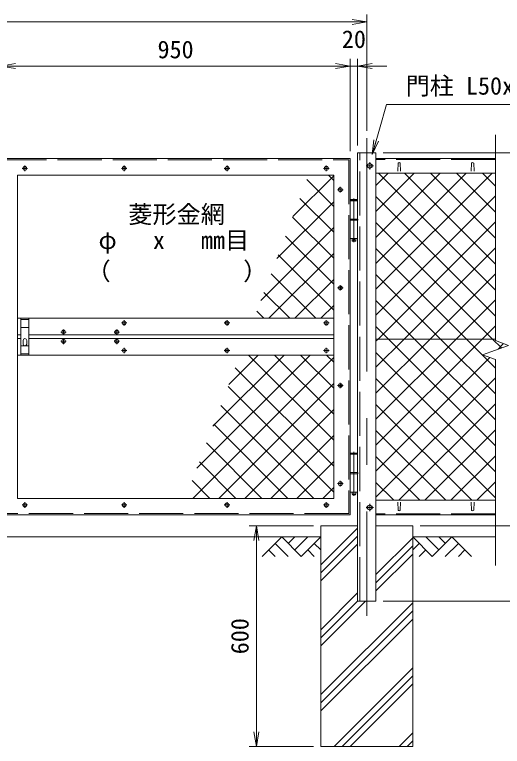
# Model space of a CAD drawing. Units: millimetres, scale not verified. Extents: x -4200 to 4200, y -2970 to 2970.
# Drawn here: x 1284 to 2611, y -639 to 1353 of the extents above; entities that cross this region are included whole.
import ezdxf
from ezdxf.enums import TextEntityAlignment as Align

# ---------------------------------------------------------------- set-up
doc = ezdxf.new("R2010")
doc.units = ezdxf.units.MM
doc.header["$LTSCALE"] = 20
doc.linetypes.add('DASHED', pattern=[7.5, 6, -1.5])
doc.linetypes.add('USER1', pattern=[50.8, 31.75, -6.35, 6.35, -6.35])
for name, color, linetype, lineweight in [('0-1_D-STR1', 1, 'Continuous', 18), ('0-2_D-BMK', 2, 'USER1', 13), ('0-3_D-STR3', 3, 'Continuous', 13), ('0-4_D-STR4', 7, 'Continuous', 9), ('0-5_D-STR-DIM', 7, 'Continuous', 9), ('0-6_D-BGD', 7, 'Continuous', 9), ('0-7_0', 7, 'Continuous', 9), ('0-8_D-DCR-HCH', 7, 'Continuous', 9), ('0-9_D-STR-TXT', 7, 'Continuous', 9), ('0-A_D-STR2', 7, 'Continuous', 9)]:
    doc.layers.add(name, color=color, linetype=linetype, lineweight=lineweight)
doc.styles.add('ＭＳ ゴシック', font='')
doc.styles.get('ＭＳ ゴシック').set_extended_font_data('MS Gothic')

# ---------------------------------------------------------------- blocks, each defined once
blk = doc.blocks.new('_Open')
at = {"layer": '0-7_0'}
blk.add_line((-20, 3.33), (0, 0), dxfattribs=at)
blk.add_lwpolyline([(-20, -3.33), (0, 0), (-20, 0)], dxfattribs=at)

msp = doc.modelspace()

# ---------------------------------------------------------------- linework, layer by layer
at = {"layer": '0-1_D-STR1', "linetype": 'DASHED'}
for p, q in [((2222.99, -243.63), (2222.99, 976.37)), ((2591.99, 958.37), (2266.99, 958.37)), ((2192.99, -4.63), (1250.99, -4.63)), ((2591.99, -5.63), (2266.99, -5.63))]:
    msp.add_line(p, q, dxfattribs=at)
at = {"layer": '0-1_D-STR1'}
for p, q in [((2591.99, 961.37), (2266.99, 961.37)), ((2326.99, 948.24), (2326.24, 926.74)), ((2332.99, 948.24), (2333.74, 926.74)), ((2526.99, 948.24), (2526.24, 926.74)), ((2532.99, 948.24), (2533.74, 926.74)), ((1291.99, 916.37), (2151.99, 916.37)), ((1291.99, 36.37), (1291.99, 916.37)), ((2151.99, 916.37), (2151.99, 36.37)), ((2266.99, 921.37), (2591.99, 921.37)), ((2151.99, 526.37), (1291.99, 526.37)), ((1300.99, 481.37), (1291.99, 481.37)), ((1300.99, 481.37), (1291.99, 481.37)), ((2151.99, 481.37), (1322.99, 481.37)), ((1300.99, 471.37), (1291.99, 471.37)), ((1300.99, 471.37), (1291.99, 471.37)), ((2151.99, 471.37), (1322.99, 471.37)), ((2151.99, 426.37), (1291.99, 426.37)), ((2151.99, 36.37), (1291.99, 36.37)), ((1291.99, 36.37), (2151.99, 36.37)), ((2266.99, 31.37), (2591.99, 31.37)), ((2326.99, 4.5), (2326.24, 26)), ((2332.99, 4.5), (2333.74, 26)), ((2526.99, 4.5), (2526.24, 26)), ((2532.99, 4.5), (2533.74, 26)), ((2591.99, -8.63), (2266.99, -8.63))]:
    msp.add_line(p, q, dxfattribs=at)
for points in [[(2266.99, -243.63), (2216.99, -243.63), (2216.99, 976.37), (2266.99, 976.37)], [(2196.99, 961.37), (2196.99, -8.63), (1246.99, -8.63), (1246.99, 961.37)]]:
    msp.add_lwpolyline(points, close=True, dxfattribs=at)
at = {"layer": '0-1_D-STR1', "linetype": 'DASHED'}
msp.add_lwpolyline([(1250.99, 957.37), (2192.99, 957.37), (2192.99, -4.63)], dxfattribs=at)
at = {"layer": '0-1_D-STR1'}
for centre, start, end in [((2329.99, 946.99), 22.61986, 157.38014), ((2529.99, 946.99), 22.61986, 157.38014), ((2329.99, 5.75), 202.61986, 337.38014), ((2529.99, 5.75), 202.61986, 337.38014)]:
    msp.add_arc(centre, 3.25, start, end, dxfattribs=at)
at = {"layer": '0-2_D-BMK'}
for p, q in [((2241.99, 1016.37), (2241.99, -283.63)), ((1311.99, 941.81), (1311.99, 926.93)), ((1581.99, 941.81), (1581.99, 926.93)), ((1861.99, 941.81), (1861.99, 926.93)), ((2131.99, 941.81), (2131.99, 926.93)), ((2259.99, 941.37), (2239.99, 941.37)), ((2249.99, 951.37), (2249.99, 931.37)), ((1319.43, 934.37), (1304.55, 934.37)), ((1589.43, 934.37), (1574.55, 934.37)), ((1869.43, 934.37), (1854.55, 934.37)), ((2139.43, 934.37), (2124.55, 934.37)), ((2177.43, 876.37), (2162.55, 876.37)), ((2169.99, 883.81), (2169.99, 868.93)), ((2206.99, 852.77), (2206.99, 733.61)), ((2177.43, 609.37), (2162.55, 609.37)), ((2169.99, 616.81), (2169.99, 601.93)), ((1581.99, 521.31), (1581.99, 506.43)), ((1861.99, 521.31), (1861.99, 506.43)), ((2131.99, 521.31), (2131.99, 506.43)), ((1589.43, 513.87), (1574.55, 513.87)), ((1869.43, 513.87), (1854.55, 513.87)), ((2139.43, 513.87), (2124.55, 513.87)), ((1424.43, 488.87), (1409.55, 488.87)), ((1416.99, 496.31), (1416.99, 481.43)), ((1569.43, 488.87), (1554.55, 488.87)), ((1561.99, 496.31), (1561.99, 481.43)), ((1424.43, 463.87), (1409.55, 463.87)), ((1416.99, 471.31), (1416.99, 456.43)), ((1569.43, 463.87), (1554.55, 463.87)), ((1561.99, 471.31), (1561.99, 456.43)), ((1589.43, 438.87), (1574.55, 438.87)), ((1581.99, 446.31), (1581.99, 431.43)), ((1869.43, 438.87), (1854.55, 438.87)), ((1861.99, 446.31), (1861.99, 431.43)), ((2139.43, 438.87), (2124.55, 438.87)), ((2131.99, 446.31), (2131.99, 431.43)), ((2177.43, 343.37), (2162.55, 343.37)), ((2169.99, 350.81), (2169.99, 335.93)), ((2206.99, 162.77), (2206.99, 43.61)), ((2169.99, 83.81), (2169.99, 68.93)), ((2177.43, 76.37), (2162.55, 76.37)), ((1311.99, 25.81), (1311.99, 10.93)), ((1581.99, 25.81), (1581.99, 10.93)), ((1861.99, 25.81), (1861.99, 10.93)), ((2131.99, 25.81), (2131.99, 10.93)), ((2249.99, 21.37), (2249.99, 1.37)), ((1319.43, 18.37), (1304.55, 18.37)), ((1589.43, 18.37), (1574.55, 18.37)), ((1869.43, 18.37), (1854.55, 18.37)), ((2139.43, 18.37), (2124.55, 18.37)), ((2259.99, 11.37), (2239.99, 11.37))]:
    msp.add_line(p, q, dxfattribs=at)
at = {"layer": '0-3_D-STR3'}
for p, q in [((2216.69, 846.37), (2197.29, 846.37)), ((2197.29, 846.37), (2197.29, 796.37)), ((2197.49, 848.37), (2198.49, 849.37)), ((2197.49, 848.37), (2197.49, 846.37)), ((2197.49, 848.37), (2216.49, 848.37)), ((2215.49, 849.37), (2198.49, 849.37)), ((2215.49, 849.37), (2216.49, 848.37)), ((2216.49, 848.37), (2216.49, 846.37)), ((2216.69, 846.37), (2216.69, 796.37)), ((2217.49, 796.37), (2196.49, 796.37)), ((2196.49, 796.37), (2196.49, 793.37)), ((2217.49, 793.37), (2196.49, 793.37)), ((2197.29, 793.37), (2197.29, 743.37)), ((2216.69, 793.37), (2216.69, 743.37)), ((2217.49, 796.37), (2217.49, 793.37)), ((2216.69, 743.37), (2197.29, 743.37)), ((2201.99, 743.37), (2201.99, 737.37)), ((2202.99, 736.37), (2201.99, 737.37)), ((2211.99, 743.37), (2211.99, 737.37)), ((2210.99, 736.37), (2202.99, 736.37)), ((2168.16, 608.98), (2166.64, 609)), ((2169.09, 610.23), (2168.16, 609.76)), ((2169.09, 608.5), (2168.16, 608.98)), ((2169.11, 610.25), (2169.6, 611.17)), ((2169.11, 608.48), (2169.6, 607.56)), ((2169.63, 612.72), (2169.6, 611.17)), ((2169.63, 606.02), (2169.6, 607.56)), ((2170.38, 612.72), (2169.63, 612.72)), ((2170.36, 606.02), (2169.63, 606.02)), ((2170.36, 612.72), (2170.38, 611.17)), ((2170.36, 606.02), (2170.38, 607.56)), ((2170.87, 610.25), (2170.38, 611.17)), ((2170.87, 608.48), (2170.38, 607.56)), ((2170.89, 610.23), (2171.82, 609.76)), ((2170.89, 608.5), (2171.82, 608.98)), ((2171.82, 609.76), (2173.34, 609.73)), ((2171.82, 608.98), (2173.34, 609)), ((2173.34, 609.73), (2173.34, 609)), ((2173.34, 609.73), (2173.34, 609)), ((1300.99, 526.37), (1300.99, 426.37)), ((1322.99, 526.37), (1322.99, 426.37)), ((1306.99, 456.37), (1306.99, 466.37)), ((1316.99, 456.37), (1316.99, 466.37)), ((2591.99, 469.62), (2266.99, 469.62)), ((2168.16, 342.98), (2166.64, 343)), ((2169.09, 344.23), (2168.16, 343.76)), ((2169.09, 342.5), (2168.16, 342.98)), ((2169.11, 344.25), (2169.6, 345.17)), ((2169.11, 342.48), (2169.6, 341.56)), ((2169.63, 346.72), (2169.6, 345.17)), ((2169.63, 340.02), (2169.6, 341.56)), ((2170.38, 346.72), (2169.63, 346.72)), ((2170.36, 340.02), (2169.63, 340.02)), ((2170.36, 346.72), (2170.38, 345.17)), ((2170.36, 340.02), (2170.38, 341.56)), ((2170.87, 344.25), (2170.38, 345.17)), ((2170.87, 342.48), (2170.38, 341.56)), ((2170.89, 344.23), (2171.82, 343.76)), ((2170.89, 342.5), (2171.82, 342.98)), ((2171.82, 343.76), (2173.34, 343.73)), ((2171.82, 342.98), (2173.34, 343)), ((2173.34, 343.73), (2173.34, 343)), ((2173.34, 343.73), (2173.34, 343)), ((2197.49, 158.37), (2198.49, 159.37)), ((2215.49, 159.37), (2198.49, 159.37)), ((2215.49, 159.37), (2216.49, 158.37)), ((2216.69, 156.37), (2197.29, 156.37)), ((2197.29, 156.37), (2197.29, 106.37)), ((2197.49, 158.37), (2197.49, 156.37)), ((2197.49, 158.37), (2216.49, 158.37)), ((2216.49, 158.37), (2216.49, 156.37)), ((2216.69, 156.37), (2216.69, 106.37)), ((2217.49, 106.37), (2196.49, 106.37)), ((2196.49, 106.37), (2196.49, 103.37)), ((2217.49, 103.37), (2196.49, 103.37)), ((2197.29, 103.37), (2197.29, 53.37)), ((2216.69, 103.37), (2216.69, 53.37)), ((2217.49, 106.37), (2217.49, 103.37)), ((2216.69, 53.37), (2197.29, 53.37)), ((2201.99, 53.37), (2201.99, 47.37)), ((2202.99, 46.37), (2201.99, 47.37)), ((2210.99, 46.37), (2202.99, 46.37)), ((2211.99, 53.37), (2211.99, 47.37))]:
    msp.add_line(p, q, dxfattribs=at)
at = {"layer": '0-3_D-STR3', "linetype": 'DASHED'}
for p, q in [((1322.99, 523.37), (1300.99, 523.37)), ((1322.99, 501.37), (1300.99, 501.37)), ((1300.99, 451.37), (1322.99, 451.37)), ((1322.99, 429.37), (1300.99, 429.37))]:
    msp.add_line(p, q, dxfattribs=at)
at = {"layer": '0-3_D-STR3'}
for points in [[(2256.49, 945.12), (2249.99, 948.87), (2243.49, 945.12), (2243.49, 937.61), (2249.99, 933.86), (2256.49, 937.61)], [(2256.49, 15.12), (2249.99, 18.87), (2243.49, 15.12), (2243.49, 7.61), (2249.99, 3.86), (2256.49, 7.61)]]:
    msp.add_lwpolyline(points, close=True, dxfattribs=at)
for points in [[(2210.99, 736.37), (2211.99, 737.37), (2201.99, 737.37)], [(2168.16, 609.76), (2166.64, 609.73), (2166.64, 609)], [(2168.16, 343.76), (2166.64, 343.73), (2166.64, 343)], [(2210.99, 46.37), (2211.99, 47.37), (2201.99, 47.37)]]:
    msp.add_lwpolyline(points, dxfattribs=at)
for centre, radius in [((1311.99, 934.37), 5.25), ((1581.99, 934.37), 5.25), ((1861.99, 934.37), 5.25), ((2131.99, 934.37), 5.25), ((2249.99, 941.37), 6.25), ((2169.99, 876.37), 5.25), ((2206.99, 741.37), 2), ((2169.99, 609.37), 5.25), ((1581.99, 513.87), 5.25), ((1861.99, 513.87), 5.25), ((2131.99, 513.87), 5.25), ((1416.99, 488.87), 5.25), ((1561.99, 488.87), 5.25), ((1416.99, 463.87), 5.25), ((1561.99, 463.87), 5.25), ((1581.99, 438.87), 5.25), ((1861.99, 438.87), 5.25), ((2131.99, 438.87), 5.25), ((2169.99, 343.37), 5.25), ((2169.99, 76.37), 5.25), ((1311.99, 18.37), 5.25), ((1581.99, 18.37), 5.25), ((1861.99, 18.37), 5.25), ((2131.99, 18.37), 5.25), ((2249.99, 11.37), 6.25)]:
    msp.add_circle(centre, radius, dxfattribs=at)
for centre, start, end in [((1311.99, 466.37), 0.00035, 180.00001), ((1311.99, 456.37), 180.00002, 0.00001)]:
    msp.add_arc(centre, 5, start, end, dxfattribs=at)
at = {"layer": '0-4_D-STR4'}
for p, q in [((2116.99, -38.63), (2116.99, -638.63)), ((2116.99, -38.63), (2216.99, -38.63)), ((2266.99, -38.63), (2366.99, -38.63)), ((2366.99, -38.63), (2366.99, -638.63)), ((2116.99, -638.63), (2366.99, -638.63))]:
    msp.add_line(p, q, dxfattribs=at)
at = {"layer": '0-5_D-STR-DIM'}
for p, q in [((2241.99, 1036.37), (2241.99, 1352.86)), ((281.99, 1332.86), (2201.99, 1332.86)), ((2196.99, 981.37), (2196.99, 1232.86)), ((2196.99, 981.37), (2196.99, 1232.86)), ((2216.99, 996.37), (2216.99, 1232.86)), ((1286.99, 1212.86), (1326.99, 1212.86)), ((2156.99, 1212.86), (1286.99, 1212.86)), ((2156.99, 1212.86), (2116.99, 1212.86)), ((2216.99, 1212.86), (2196.99, 1212.86)), ((2256.99, 1212.86), (2296.99, 1212.86)), ((2591.99, 1025.82), (2591.99, 465.59)), ((2286.99, 976.37), (3033.04, 976.37)), ((2286.99, 976.37), (3153.04, 976.37)), ((2627.23, 452.77), (2591.99, 465.59)), ((2556.75, 427.12), (2627.23, 452.77)), ((2591.99, 414.29), (2556.75, 427.12)), ((2591.99, 414.29), (2591.99, -145.94)), ((2096.99, -38.63), (1921.77, -38.63)), ((2386.99, -38.63), (3033.04, -38.63)), ((2386.99, -38.63), (2913.04, -38.63)), ((2386.99, -38.63), (3033.04, -38.63)), ((1941.77, -78.63), (1941.77, -598.63)), ((2286.99, -243.63), (3033.04, -243.63)), ((2286.99, -243.63), (3153.04, -243.63)), ((2096.99, -638.63), (1921.77, -638.63))]:
    msp.add_line(p, q, dxfattribs=at)
at = {"layer": '0-6_D-BGD'}
for p, q in [((366.99, -68.63), (2116.99, -68.63)), ((2366.99, -68.63), (2591.99, -68.63))]:
    msp.add_line(p, q, dxfattribs=at)
at = {"layer": '0-8_D-DCR-HCH'}
for p, q in [((2116.99, -144.35), (2216.99, -44.35)), ((2010.57, -68.63), (1957.36, -121.84)), ((2010.57, -68.63), (2063.78, -121.84)), ((2028.3, -86.37), (2046.04, -68.63)), ((2046.04, -104.11), (2081.52, -68.63)), ((2063.78, -121.84), (2116.99, -68.63)), ((2116.99, -166.45), (2216.99, -66.45)), ((2266.99, -171.13), (2366.99, -71.13)), ((2420.2, -121.84), (2366.99, -68.63)), ((2437.94, -104.11), (2402.47, -68.63)), ((2473.42, -68.63), (2420.2, -121.84)), ((2455.77, -86.46), (2437.94, -68.63)), ((2473.42, -68.63), (2526.63, -121.84)), ((1992.83, -86.37), (2028.47, -121.84)), ((2099.25, -86.37), (2116.99, -104.03)), ((2116.99, -188.54), (2216.99, -88.54)), ((2266.99, -193.22), (2366.99, -93.22)), ((2384.73, -86.37), (2366.99, -104.03)), ((2491.15, -86.37), (2455.52, -121.84)), ((1975.09, -104.11), (1992.91, -121.84)), ((2081.52, -104.11), (2099.34, -121.84)), ((2266.99, -215.32), (2366.99, -115.32)), ((2402.47, -104.11), (2384.65, -121.84)), ((2508.89, -104.11), (2491.07, -121.84)), ((2116.99, -321.13), (2216.99, -221.13)), ((2116.99, -343.22), (2216.99, -243.22)), ((2116.99, -365.32), (2238.68, -243.63)), ((2116.99, -497.9), (2366.99, -247.9)), ((2116.99, -520), (2366.99, -270)), ((2116.99, -542.1), (2366.99, -292.1)), ((2153.04, -638.63), (2366.99, -424.68)), ((2175.13, -638.63), (2366.99, -446.78)), ((2197.23, -638.63), (2366.99, -468.87)), ((2329.81, -638.63), (2366.99, -601.46)), ((2351.91, -638.63), (2366.99, -623.55))]:
    msp.add_line(p, q, dxfattribs=at)
at = {"layer": '0-9_D-STR-TXT'}
msp.add_lwpolyline([(2766.63, 1108.02), (2295.66, 1108.02), (2257.57, 973.75)], dxfattribs=at)
at = {"layer": '0-A_D-STR2'}
for p, q in [((2151.99, 901.83), (2137.46, 916.37)), ((2266.99, 888.09), (2300.27, 921.37)), ((2266.99, 817.38), (2370.98, 921.37)), ((2266.99, 746.67), (2441.69, 921.37)), ((2266.99, 675.96), (2512.4, 921.37)), ((2266.99, 605.25), (2583.11, 921.37)), ((2591.99, 603.26), (2273.88, 921.37)), ((2591.99, 673.97), (2344.59, 921.37)), ((2591.99, 744.68), (2415.3, 921.37)), ((2591.99, 815.39), (2486.01, 921.37)), ((2591.99, 886.1), (2556.72, 921.37)), ((2041.19, 803.71), (2151.99, 914.51)), ((2151.99, 831.12), (2079.33, 903.78)), ((2266.99, 534.53), (2591.99, 859.53)), ((2591.99, 532.54), (2266.99, 857.54)), ((1997.64, 689.45), (2151.99, 843.8)), ((2151.99, 760.41), (2059.82, 852.59)), ((2151.99, 689.7), (2040.3, 801.39)), ((2272.78, 469.62), (2591.99, 788.82)), ((1954.09, 575.19), (2151.99, 773.09)), ((2151.99, 618.99), (2020.79, 750.19)), ((2343.5, 469.62), (2591.99, 718.11)), ((1975.98, 526.37), (2151.99, 702.38)), ((2151.99, 548.28), (2001.28, 698.99)), ((2513.5, 469.62), (2266.99, 716.12)), ((2103.19, 526.37), (1981.76, 647.8)), ((2442.79, 469.62), (2266.99, 645.41)), ((2414.21, 469.62), (2591.99, 647.4)), ((2046.69, 526.37), (2151.99, 631.67)), ((2032.48, 526.37), (1962.25, 596.6)), ((2117.4, 526.37), (2151.99, 560.96)), ((2372.08, 469.62), (2266.99, 574.7)), ((2484.92, 469.62), (2591.99, 576.69)), ((1961.77, 526.37), (1942.74, 545.4)), ((2301.37, 469.62), (2266.99, 503.99)), ((2555.63, 469.62), (2591.99, 505.98)), ((2266.99, 463.82), (2272.78, 469.62)), ((2266.99, 393.11), (2343.5, 469.62)), ((2266.99, 322.4), (2414.21, 469.62)), ((2266.99, 251.69), (2484.92, 469.62)), ((2266.99, 180.98), (2555.63, 469.62)), ((2591.99, 178.99), (2301.37, 469.62)), ((2591.99, 249.7), (2372.08, 469.62)), ((2591.99, 320.41), (2442.79, 469.62)), ((2591.99, 391.12), (2513.5, 469.62)), ((2599.33, 442.61), (2614.22, 457.5)), ((1768.82, 36.37), (2151.99, 419.53)), ((1779.9, 118.15), (2088.11, 426.37)), ((1823.44, 232.41), (2017.4, 426.37)), ((1866.99, 346.67), (1946.69, 426.37)), ((2151.99, 194.73), (1920.35, 426.37)), ((2151.99, 265.44), (1991.06, 426.37)), ((2151.99, 336.15), (2061.77, 426.37)), ((2151.99, 406.86), (2132.48, 426.37)), ((2591.99, 108.28), (2266.99, 433.28)), ((2266.99, 110.27), (2576.61, 419.89)), ((2151.99, 124.02), (1884.2, 391.81)), ((2266.99, 39.56), (2591.99, 364.56)), ((2591.99, 37.57), (2266.99, 362.57)), ((1839.53, 36.37), (2151.99, 348.82)), ((2151.99, 53.31), (1864.68, 340.61)), ((2098.22, 36.37), (1845.17, 289.42)), ((2527.48, 31.37), (2266.99, 291.86)), ((2329.51, 31.37), (2591.99, 293.85)), ((1910.25, 36.37), (2151.99, 278.11)), ((2027.51, 36.37), (1825.66, 238.22)), ((2456.77, 31.37), (2266.99, 221.15)), ((2400.22, 31.37), (2591.99, 223.14)), ((1980.96, 36.37), (2151.99, 207.4)), ((1956.8, 36.37), (1806.14, 187.02)), ((2386.06, 31.37), (2266.99, 150.44)), ((2470.93, 31.37), (2591.99, 152.43)), ((1886.09, 36.37), (1786.63, 135.82)), ((2051.67, 36.37), (2151.99, 136.69)), ((1815.38, 36.37), (1767.12, 84.63)), ((2315.35, 31.37), (2266.99, 79.73)), ((2541.64, 31.37), (2591.99, 81.72)), ((2122.38, 36.37), (2151.99, 65.98))]:
    msp.add_line(p, q, dxfattribs=at)
msp.add_lwpolyline([(2608.04, 445.78), (2584.21, 469.62), (2266.99, 786.83)], dxfattribs=at)

# ---------------------------------------------------------------- block references
at = {"layer": '0-5_D-STR-DIM', "xscale": 2, "yscale": 2}
for p in [(2241.99, 1332.86), (2196.99, 1212.86), (2196.99, 1212.86)]:
    msp.add_blockref('_Open', p, dxfattribs=at)
for p, rotation in [((1246.99, 1212.86), 180), ((1246.99, 1212.86), 180), ((2216.99, 1212.86), 180), ((1941.77, -38.63), 90), ((1941.77, -638.63), 270)]:
    msp.add_blockref('_Open', p, dxfattribs=dict(at, rotation=rotation))
at = {"layer": '0-9_D-STR-TXT', "xscale": 2, "yscale": 2, "rotation": 254.16392}
msp.add_blockref('_Open', (2257.03, 971.82), dxfattribs=at)

# ---------------------------------------------------------------- texts
at = {"layer": '0-5_D-STR-DIM', "style": 'ＭＳ ゴシック'}
for s, p in [('20', (2174.24, 1247.61)), ('950', (1672.87, 1219.61))]:
    msp.add_text(s, height=48.09, dxfattribs=at).set_placement(p, align=Align.BOTTOM_LEFT)
msp.add_text('600', height=48.09, rotation=90, dxfattribs=at).set_placement((1935.03, -387.88), align=Align.BOTTOM_LEFT)
at = {"layer": '0-9_D-STR-TXT', "style": 'ＭＳ ゴシック'}
for s, p in [('門柱 L50x50x6', (2347.85, 1120.6)), ('菱形金網', (1593.54, 771.02)), ('φ   x   mm目', (1512.32, 700.58)), ('（\u3000\u3000   \u3000\u3000）', (1479.84, 616.11))]:
    msp.add_text(s, height=48.09, dxfattribs=at).set_placement(p, align=Align.BOTTOM_LEFT)

doc.saveas('drawing.dxf')
